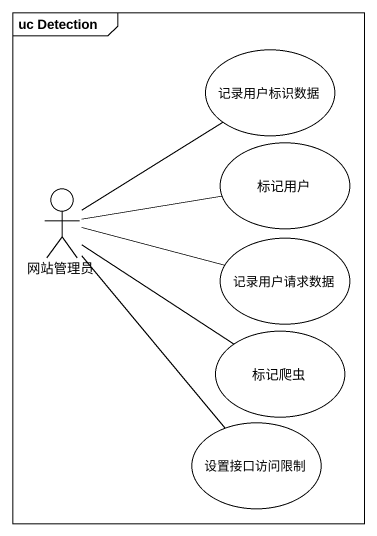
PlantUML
@startuml
mainframe uc Detection
usecase 记录用户标识数据
usecase 标记用户
actor 网站管理员
usecase 记录用户请求数据
usecase 标记爬虫
usecase 设置接口访问限制
网站管理员 -up- 记录用户标识数据
网站管理员 -right- 标记用户
网站管理员 -right- 记录用户请求数据
网站管理员 -right- 标记爬虫
网站管理员 -- 设置接口访问限制
@enduml
